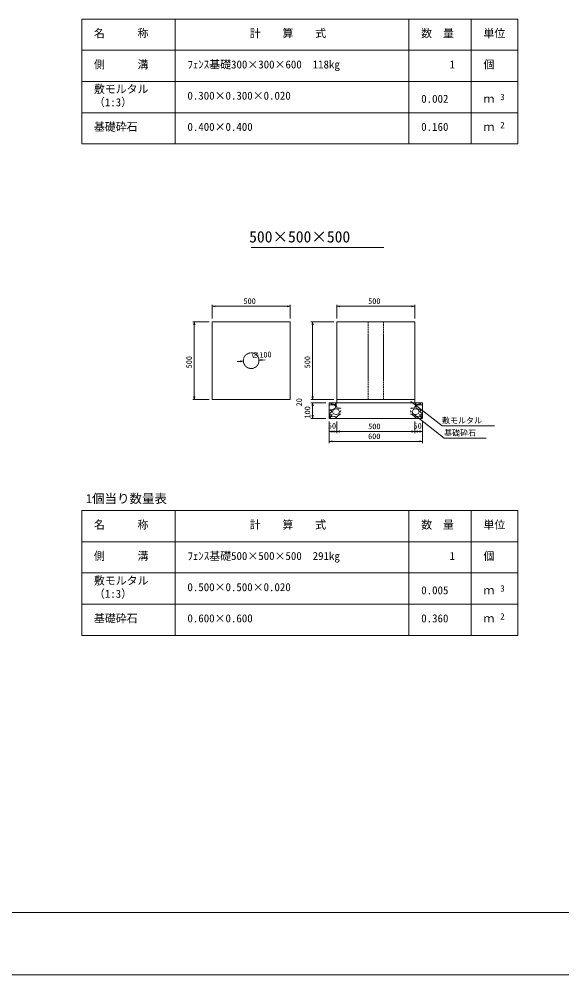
# Model space of a CAD drawing. Units: millimetres, scale not verified. Extents: x 4 to 84104, y 1 to 59401.
# Drawn here: x 24635 to 42054, y 1 to 30646 of the extents above; entities that cross this region are included whole.
import ezdxf
from ezdxf.enums import TextEntityAlignment as Align

# ---------------------------------------------------------------- set-up
doc = ezdxf.new("R2010")
doc.units = ezdxf.units.MM
doc.header["$LTSCALE"] = 100
doc.linetypes.add('USER1', pattern=[0.375, 0.25, -0.125])
for name, color, linetype, lineweight in [('D-MTR-FRAM（材料表図枠）', 2, 'Continuous', 18), ('D-STR-DIM（寸法）', 7, 'Continuous', 18), ('D-STR-HTXT（旗揚げ）', 7, 'Continuous', 18), ('D-STR-STR1（構造物）', 7, 'USER1', 18), ('D-STR-STRn（構造物）', 7, 'Continuous', 18), ('D-STR（構造物外形線）', 1, 'Continuous', 18), ('D-TTL(外枠）', 2, 'Continuous', 18), ('D-TTL-TXT（文字）', 7, 'Continuous', 18), ('DEFPOINTS_2', 8, 'Continuous', 18)]:
    doc.layers.add(name, color=color, linetype=linetype, lineweight=lineweight)
for name, color, linetype in [('D-MTR-TXT(文字列）', 7, 'Continuous'), ('D-MTR（材料表タイトル）', 7, 'Continuous'), ('D-STR-TXT（文字）', 7, 'Continuous')]:
    doc.layers.add(name, color=color, linetype=linetype)
doc.styles.add('ＭＳ ゴシック', font='')
doc.styles.get('ＭＳ ゴシック').set_extended_font_data('MS Gothic')

msp = doc.modelspace()

# ---------------------------------------------------------------- linework, layer by layer
at = {"layer": 'D-MTR-FRAM（材料表図枠）'}
for p, q in [((26644.5, 30646.2), (40644.5, 30646.2)), ((26644.5, 26646.2), (26644.5, 30646.2)), ((29644.5, 26646.2), (29644.5, 30646.2)), ((37144.5, 26646.2), (37144.5, 30646.2)), ((39144.5, 27446.2), (39144.5, 30646.2)), ((39144.5, 26646.2), (39144.5, 30646.2)), ((40644.5, 26646.2), (40644.5, 30646.2)), ((26644.5, 29646.2), (40644.5, 29646.2)), ((26644.5, 28646.2), (40644.5, 28646.2)), ((26644.5, 27646.2), (40644.5, 27646.2)), ((26644.5, 26646.2), (40644.5, 26646.2)), ((26644.5, 14887.1), (40644.5, 14887.1)), ((26644.5, 10887.1), (26644.5, 14887.1)), ((29644.5, 10887.1), (29644.5, 14887.1)), ((37144.5, 10887.1), (37144.5, 14887.1)), ((39144.5, 11687.1), (39144.5, 14887.1)), ((39144.5, 10887.1), (39144.5, 14887.1)), ((40644.5, 10887.1), (40644.5, 14887.1)), ((26644.5, 13887.1), (40644.5, 13887.1)), ((26644.5, 12887.1), (40644.5, 12887.1)), ((26644.5, 11887.1), (40644.5, 11887.1)), ((26644.5, 10887.1), (40644.5, 10887.1))]:
    msp.add_line(p, q, dxfattribs=at)
at = {"layer": 'D-STR-DIM（寸法）'}
for p, q in [((30832.3, 21044.6), (30832.3, 21487.5)), ((30832.3, 21437.5), (30932.3, 21454.2)), ((33232.3, 21454.2), (33332.3, 21437.5)), ((33332.3, 21044.6), (33332.3, 21487.5)), ((34832.3, 21044.6), (34832.3, 21487.5)), ((34832.3, 21437.5), (34932.3, 21454.2)), ((37232.3, 21454.2), (37332.3, 21437.5)), ((37332.3, 21044.6), (37332.3, 21487.5)), ((30932.3, 21420.9), (30832.3, 21437.5)), ((30832.3, 21437.5), (30932.3, 21437.5)), ((33232.3, 21437.5), (30932.3, 21437.5)), ((33332.3, 21437.5), (33232.3, 21420.9)), ((33332.3, 21437.5), (33232.3, 21437.5)), ((34932.3, 21420.9), (34832.3, 21437.5)), ((34832.3, 21437.5), (34932.3, 21437.5)), ((37232.3, 21437.5), (34932.3, 21437.5)), ((37332.3, 21437.5), (37232.3, 21420.9)), ((37332.3, 21437.5), (37232.3, 21437.5)), ((30732.3, 20944.6), (30206.1, 20944.6)), ((30239.4, 20844.6), (30256.1, 20944.6)), ((30256.1, 20944.6), (30272.8, 20844.6)), ((30256.1, 20944.6), (30256.1, 20844.6)), ((30256.1, 18544.6), (30256.1, 20844.6)), ((34732.3, 20944.6), (34001.7, 20944.6)), ((34035.1, 20844.6), (34051.7, 20944.6)), ((34051.7, 20944.6), (34068.4, 20844.6)), ((34051.7, 20944.6), (34051.7, 20844.6)), ((34051.7, 18544.6), (34051.7, 20844.6)), ((31733, 19673.3), (31633.1, 19667.2)), ((31731.9, 19689.9), (31832.8, 19679.4)), ((31832.8, 19679.4), (31733, 19673.3)), ((31832.8, 19679.4), (31734, 19656.6)), ((32331.8, 19709.9), (32430.6, 19732.6)), ((32331.8, 19709.9), (32431.7, 19716)), ((32432.7, 19699.4), (32331.8, 19709.9)), ((32431.7, 19716), (32531.5, 19722.1)), ((30732.3, 18444.6), (30206.1, 18444.6)), ((30256.1, 18444.6), (30239.4, 18544.6)), ((30272.8, 18544.6), (30256.1, 18444.6)), ((30256.1, 18444.6), (30256.1, 18544.6)), ((34732.3, 18444.6), (34001.7, 18444.6)), ((34732.3, 18444.6), (34001.7, 18444.6)), ((34051.7, 18444.6), (34035.1, 18544.6)), ((34051.7, 18444.6), (34035.1, 18544.6)), ((34051.7, 18544.6), (34051.7, 18644.6)), ((34068.4, 18544.6), (34051.7, 18444.6)), ((34051.7, 18444.6), (34051.7, 18544.6)), ((34068.4, 18544.6), (34051.7, 18444.6)), ((34051.7, 18444.6), (34051.7, 18544.6)), ((34482.3, 18344.6), (34001.7, 18344.6)), ((34482.3, 18344.6), (34001.7, 18344.6)), ((34035.1, 18244.6), (34051.7, 18344.6)), ((34035.1, 18244.6), (34051.7, 18344.6)), ((34051.7, 18344.6), (34068.4, 18244.6)), ((34051.7, 18344.6), (34051.7, 18244.6)), ((34051.7, 18344.6), (34068.4, 18244.6)), ((34051.7, 18344.6), (34051.7, 18244.6)), ((34051.7, 18244.6), (34051.7, 17944.6)), ((34051.7, 18244.6), (34051.7, 18144.6)), ((34482.3, 17844.6), (34001.7, 17844.6)), ((34051.7, 17844.6), (34035.1, 17944.6)), ((34068.4, 17944.6), (34051.7, 17844.6)), ((34051.7, 17844.6), (34051.7, 17944.6)), ((34582.3, 17744.6), (34582.3, 17373.3)), ((34582.3, 17744.6), (34582.3, 17054.7)), ((34832.3, 17744.6), (34832.3, 17373.3)), ((34832.3, 17744.6), (34832.3, 17373.3)), ((37332.3, 17744.6), (37332.3, 17373.3)), ((37332.3, 17744.6), (37332.3, 17373.3)), ((37582.3, 17744.6), (37582.3, 17373.3)), ((37582.3, 17744.6), (37582.3, 17054.7)), ((34582.3, 17423.3), (34682.3, 17440)), ((34682.3, 17406.6), (34582.3, 17423.3)), ((34582.3, 17423.3), (34682.3, 17423.3)), ((34682.3, 17423.3), (34732.3, 17423.3)), ((34732.3, 17440), (34832.3, 17423.3)), ((34832.3, 17423.3), (34732.3, 17406.6)), ((34832.3, 17423.3), (34732.3, 17423.3)), ((34832.3, 17423.3), (34932.3, 17440)), ((34932.3, 17406.6), (34832.3, 17423.3)), ((34832.3, 17423.3), (34932.3, 17423.3)), ((34932.3, 17423.3), (37232.3, 17423.3)), ((37232.3, 17440), (37332.3, 17423.3)), ((37332.3, 17423.3), (37232.3, 17406.6)), ((37332.3, 17423.3), (37232.3, 17423.3)), ((37332.3, 17423.3), (37432.3, 17440)), ((37432.3, 17406.6), (37332.3, 17423.3)), ((37332.3, 17423.3), (37432.3, 17423.3)), ((37482.3, 17423.3), (37432.3, 17423.3)), ((37482.3, 17440), (37582.3, 17423.3)), ((37582.3, 17423.3), (37482.3, 17406.6)), ((37582.3, 17423.3), (37482.3, 17423.3)), ((34582.3, 17104.7), (34682.3, 17121.4)), ((34682.3, 17088), (34582.3, 17104.7)), ((34582.3, 17104.7), (34682.3, 17104.7)), ((34682.3, 17104.7), (37482.3, 17104.7)), ((37482.3, 17121.4), (37582.3, 17104.7)), ((37582.3, 17104.7), (37482.3, 17088)), ((37582.3, 17104.7), (37482.3, 17104.7))]:
    msp.add_line(p, q, dxfattribs=at)
at = {"layer": 'D-STR-HTXT（旗揚げ）'}
for p, q in [((37203.8, 18390.7), (38206.5, 17601.6)), ((37269.3, 17998.3), (38271.9, 17209.1)), ((39892, 17601.6), (38206.5, 17601.6)), ((39621, 17207.8), (38273.6, 17207.8))]:
    msp.add_line(p, q, dxfattribs=at)
at = {"layer": 'D-STR-STR1（構造物）'}
for p, q in [((35832.3, 20944.6), (35832.3, 18444.6)), ((36332.3, 20944.6), (36332.3, 18444.6))]:
    msp.add_line(p, q, dxfattribs=at)
msp.add_circle((32082.3, 19694.6), 250, dxfattribs=at)
at = {"layer": 'D-STR-STRn（構造物）'}
for p, q in [((34832.3, 18444.6), (34832.3, 18344.6)), ((37332.3, 18444.6), (37332.3, 18344.6)), ((34832.3, 18344.6), (34582.3, 18344.6)), ((34582.3, 18344.6), (34582.3, 17844.6)), ((34582.3, 18317.1), (34591.1, 18344.6)), ((34582.3, 18258.1), (34606.4, 18284.9)), ((34676.9, 18114), (34582.3, 18121.5)), ((34661.8, 18084.2), (34582.3, 18104.1)), ((34606.9, 18283.9), (34736.9, 18283.9)), ((34633.1, 18344.6), (34656.7, 18309.2)), ((34656.9, 18308.8), (34781.9, 18293.8)), ((34666.8, 18058.2), (34661.8, 18083.2)), ((34781.2, 18170.1), (34676.2, 18115.1)), ((34696, 18058.7), (34726, 18128.7)), ((34726.9, 18128.8), (34806.9, 18153.8)), ((34736.6, 18284.8), (34801.6, 18239.8)), ((34802.5, 18238.7), (34782.5, 18168.7)), ((34783.1, 18294.4), (34808.1, 18339.4)), ((34805.6, 18271), (34845.6, 18176)), ((34809.8, 18344.6), (34806.2, 18269.6)), ((34806.8, 18154.1), (34886.8, 18124.1)), ((34806.9, 18338.9), (34806.9, 18344.6)), ((37332.3, 18344.6), (34832.3, 18344.6)), ((34846.9, 18174), (34951.9, 18169)), ((34886.9, 18123.6), (34916.9, 18058.6)), ((34951.7, 18059.3), (34964.1, 18092.4)), ((34952.2, 18166.4), (34964.1, 18175.6)), ((37212.5, 18166.4), (37200.5, 18175.6)), ((37212.9, 18059.3), (37200.5, 18092.4)), ((37317.7, 18174), (37212.7, 18169)), ((37277.8, 18123.6), (37247.8, 18058.6)), ((37357.8, 18154.1), (37277.8, 18124.1)), ((37359.1, 18271), (37319.1, 18176)), ((37332.3, 18344.6), (37582.3, 18344.6)), ((37354.8, 18344.6), (37358.4, 18269.6)), ((37381.5, 18294.4), (37356.5, 18339.4)), ((37357.7, 18338.9), (37357.7, 18344.6)), ((37437.7, 18128.8), (37357.7, 18153.8)), ((37362.1, 18238.7), (37382.1, 18168.7)), ((37428, 18284.8), (37363, 18239.8)), ((37507.7, 18308.8), (37382.7, 18293.8)), ((37383.4, 18170.1), (37488.4, 18115.1)), ((37557.7, 18283.9), (37427.7, 18283.9)), ((37468.6, 18058.7), (37438.6, 18128.7)), ((37487.7, 18114), (37582.3, 18121.5)), ((37497.8, 18058.2), (37502.8, 18083.2)), ((37502.8, 18084.2), (37582.3, 18104.1)), ((37531.5, 18344.6), (37507.9, 18309.2)), ((37582.3, 18258.1), (37558.3, 18284.9)), ((37582.3, 18317.1), (37573.5, 18344.6)), ((37582.3, 18344.6), (37582.3, 17844.6)), ((34622.1, 18008.6), (34582.3, 18005.2)), ((34603.6, 17879.4), (34582.3, 17914.3)), ((34582.3, 17844.6), (37573.5, 17844.6)), ((34591.1, 17844.6), (34601.9, 17878.2)), ((34596.5, 17963.9), (34616.5, 17913.9)), ((34632, 17979.4), (34597, 17964.4)), ((34616.7, 17869.2), (34633.1, 17844.6)), ((34666.8, 17918.8), (34616.8, 17868.8)), ((34617.3, 17914), (34692.3, 17959)), ((34666.4, 18059.9), (34621.4, 18009.9)), ((34692, 17959.1), (34632, 17979.1)), ((34766.9, 17903.8), (34666.9, 17918.8)), ((34691.1, 18059.2), (34721.1, 17989.2)), ((34721.8, 17988.9), (34806.8, 17963.9)), ((34808, 17867.9), (34768, 17902.9)), ((34806.6, 17964.1), (34891.6, 17989.1)), ((34806.9, 17844.6), (34806.9, 17868.9)), ((34811.2, 17874.6), (34809.8, 17844.6)), ((34926.4, 17978.8), (34811.4, 17873.8)), ((34891.3, 17989.9), (34916.3, 18059.9)), ((34964.1, 17976), (34926.9, 17979.1)), ((34964.1, 18047.1), (34951.6, 18060.8)), ((37200.5, 18047.1), (37213.1, 18060.8)), ((37200.5, 17976), (37237.7, 17979.1)), ((37238.2, 17978.8), (37353.2, 17873.8)), ((37273.4, 17989.9), (37248.4, 18059.9)), ((37358, 17964.1), (37273, 17989.1)), ((37353.4, 17874.6), (37354.8, 17844.6)), ((37356.6, 17867.9), (37396.6, 17902.9)), ((37357.7, 17844.6), (37357.7, 17868.9)), ((37442.8, 17988.9), (37357.8, 17963.9)), ((37397.7, 17903.8), (37497.7, 17918.8)), ((37473.5, 18059.2), (37443.5, 17989.2)), ((37547.3, 17914), (37472.3, 17959)), ((37472.6, 17959.1), (37532.6, 17979.1)), ((37497.8, 17918.8), (37547.8, 17868.8)), ((37498.3, 18059.9), (37543.3, 18009.9)), ((37547.9, 17869.2), (37531.5, 17844.6)), ((37532.6, 17979.4), (37567.6, 17964.4)), ((37542.5, 18008.6), (37582.3, 18005.2)), ((37568.1, 17963.9), (37548.1, 17913.9)), ((37561, 17879.4), (37582.3, 17914.3)), ((37573.5, 17844.6), (37562.8, 17878.2))]:
    msp.add_line(p, q, dxfattribs=at)
at = {"layer": 'D-STR（構造物外形線）'}
for p, q in [((30832.3, 20944.6), (30832.3, 18444.6)), ((33332.3, 20944.6), (30832.3, 20944.6)), ((33332.3, 18444.6), (33332.3, 20944.6)), ((34832.3, 20944.6), (34832.3, 18444.6)), ((37332.3, 20944.6), (34832.3, 20944.6)), ((37332.3, 18444.6), (37332.3, 20944.6)), ((30832.3, 18444.6), (33332.3, 18444.6)), ((34832.3, 18444.6), (37332.3, 18444.6))]:
    msp.add_line(p, q, dxfattribs=at)
at = {"layer": 'D-TTL(外枠）'}
msp.add_line((81803.7, 2001), (2303.7, 2001), dxfattribs=at)
at = {"layer": 'D-TTL-TXT（文字）'}
msp.add_line((32082.3, 23324.3), (36339.7, 23324.3), dxfattribs=at)
at = {"layer": 'DEFPOINTS_2'}
msp.add_line((3.7, 1), (84103.7, 1), dxfattribs=at)

# ---------------------------------------------------------------- texts
at = {"layer": 'D-MTR-TXT(文字列）', "style": 'ＭＳ ゴシック'}
for s, height, p in [('名\u3000\u3000\u3000称', 256.6, (27036.7, 29986.5)), ('計\u3000\u3000算\u3000\u3000式', 256.6, (32037.5, 29986.5)), ('数\u3000量', 256.6, (37536.7, 29986.5)), ('単位', 256.6, (39536.7, 29986.5)), ('側\u3000\u3000\u3000溝', 256.6, (27036.7, 28986.5)), ('ﾌｪﾝｽ基礎300×300×600\u3000118kg', 256.6, (30036.7, 28986.5)), ('1', 256.6, (38449.1, 28986.5)), ('個', 256.6, (39536.7, 28986.5)), ('敷モルタル', 256.6, (27036.7, 28196.6)), ('0.300×0.300×0.020', 256.6, (30036.7, 27986.5)), ('0.002', 256.6, (37539.4, 27886.5)), ('3', 205.3, (40076.9, 27987)), ('（1:3）', 256.6, (27036.7, 27774.3)), ('ｍ', 256.6, (39536.7, 27886.5)), ('基礎砕石', 256.6, (27036.7, 26986.5)), ('0.400×0.400', 256.6, (30036.7, 26986.5)), ('0.160', 256.6, (37539.4, 26986.5)), ('2', 205.3, (40076.9, 27087)), ('ｍ', 256.6, (39536.7, 26986.5)), ('名\u3000\u3000\u3000称', 256.6, (27036.7, 14227.4)), ('計\u3000\u3000算\u3000\u3000式', 256.6, (32037.5, 14227.4)), ('数\u3000量', 256.6, (37536.7, 14227.4)), ('単位', 256.6, (39536.7, 14227.4)), ('側\u3000\u3000\u3000溝', 256.6, (27036.7, 13227.4)), ('ﾌｪﾝｽ基礎500×500×500\u3000291kg', 256.6, (30036.7, 13227.4)), ('1', 256.6, (38449.1, 13227.4)), ('個', 256.6, (39536.7, 13227.4)), ('敷モルタル', 256.6, (27036.7, 12437.4)), ('（1:3）', 256.6, (27036.7, 12015.2)), ('0.500×0.500×0.020', 256.6, (30036.7, 12227.4)), ('0.005', 256.6, (37539.4, 12127.4)), ('ｍ', 256.6, (39536.7, 12127.4)), ('3', 205.3, (40076.9, 12227.9)), ('基礎砕石', 256.6, (27036.7, 11227.4)), ('0.600×0.600', 256.6, (30036.7, 11227.4)), ('0.360', 256.6, (37539.4, 11227.4)), ('ｍ', 256.6, (39536.7, 11227.4)), ('2', 205.3, (40076.9, 11327.9))]:
    msp.add_text(s, height=height, dxfattribs=at).set_placement(p, align=Align.BOTTOM_LEFT)
at = {"layer": 'D-MTR（材料表タイトル）', "style": 'ＭＳ ゴシック'}
msp.add_text('1個当り数量表', height=293.3, dxfattribs=at).set_placement((26778.7, 15039.6), align=Align.BOTTOM_LEFT)
at = {"layer": 'D-STR-DIM（寸法）', "style": 'ＭＳ ゴシック'}
for s, p in [('500', (31838, 21457.5)), ('500', (35838, 21457.5)), ('50', (34544.2, 17456.6)), ('500', (35838, 17443.3)), ('50', (37294.2, 17456.6)), ('600', (35836.1, 17124.7))]:
    msp.add_text(s, height=183.3, dxfattribs=at).set_placement(p, align=Align.BOTTOM_LEFT)
for s, rotation, p in [('∅100', 3.5, (32092.6, 19713.3)), ('500', 90, (30236.1, 19450.3)), ('500', 90, (34031.7, 19450.3)), ('20', 90, (33766.1, 18230.9)), ('100', 90, (34031.7, 17841.5))]:
    msp.add_text(s, height=183.3, rotation=rotation, dxfattribs=at).set_placement(p, align=Align.BOTTOM_LEFT)
at = {"layer": 'D-STR-TXT（文字）', "style": 'ＭＳ ゴシック'}
for s, p in [('敷モルタル', (38206.5, 17626.8)), ('基礎砕石', (38273.6, 17233.1))]:
    msp.add_text(s, height=183.3, dxfattribs=at).set_placement(p, align=Align.BOTTOM_LEFT)
at = {"layer": 'D-TTL-TXT（文字）', "style": 'ＭＳ ゴシック'}
msp.add_text('500×500×500', height=366.6, dxfattribs=at).set_placement((32018, 23374.3), align=Align.BOTTOM_LEFT)

doc.saveas('drawing.dxf')
